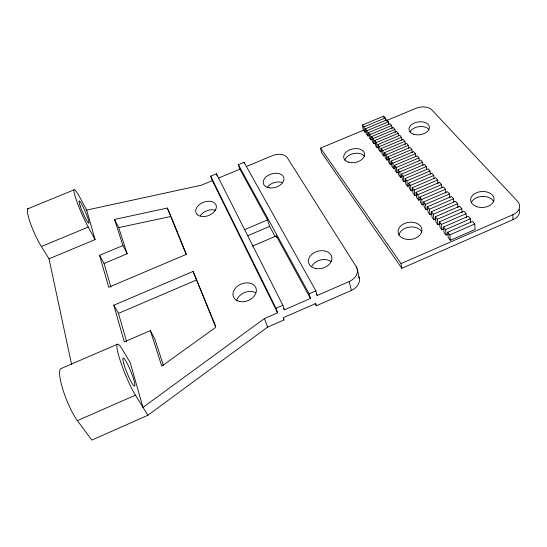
<?xml version="1.0" encoding="UTF-8"?>
<svg xmlns="http://www.w3.org/2000/svg" width="547" height="547" viewBox="0 0 547 547"><rect width="100%" height="100%" fill="white"/><g stroke="black" fill="none" stroke-linecap="round" stroke-linejoin="round"><path stroke-width="0.82" d="M117.277 344.309L60.744 368.705A30.482 6.4 68.4 0 0 63.226 390.626A30.482 6.4 68.4 0 0 77.394 420.643L91.814 440.089L147.868 415.289L267.592 327.099L283.968 319.927L283.223 317.739L315.674 303.544L316.316 305.773L351.331 290.436A13.887 10.557 -12.5 0 0 358.846 276.864M246.294 166.52L272.392 155.669A11.918 7.665 -16.2 0 1 287.312 157.741L356.213 266.656A14.051 10.571 -12.6 0 1 349.232 281.52L317.205 295.503L315.879 290.854L244.044 162.302L238.355 164.661L309.089 293.814L310.45 298.45L284.372 309.834L282.84 305.253L216.4 173.775L210.67 176.155L275.982 308.241L277.568 312.809L264.44 318.539L142.979 407.399L130.193 362.586L122.781 350.155A30.256 4.075 67.9 0 0 118.651 355.447A30.256 4.075 67.9 0 0 135.417 395.166M77.394 420.643L135.417 395.166L147.868 415.289M470.639 222.745L470.379 218.821L468.218 216.256L443.535 226.984L444.082 232.427L446.147 235.039L448.451 234.034M450.325 240.324L449.812 234.882L474.755 224.003L472.56 221.398L447.706 232.229L448.225 237.672L450.325 240.324L475.09 229.508L474.755 224.003M519.452 209.665A14.14 9.723 -1.3 0 1 512.963 219.675L401.813 268.338L401.047 263.62L512.895 214.732A14.222 9.73 -1.5 0 0 517.428 201.187L431.877 109.947A12.007 7.391 -8.4 0 0 415.843 108.333L386.066 120.764M462.119 212.605L461.825 208.687L459.726 206.198L435.378 216.735L435.973 222.164L437.976 224.701L440.328 223.682M442.031 229.829L441.47 224.393L466.071 213.713L463.938 211.19L439.426 221.822L440 227.258L442.031 229.829L443.562 229.166M446.147 235.039L445.614 229.596L470.379 218.821M275.982 308.241L282.84 305.253M309.089 293.814L315.879 290.854M435.542 218.971L433.983 219.641L432.007 217.145L431.392 211.723L455.569 201.282L457.641 203.73L457.955 207.641M453.784 201.973L453.518 198.848L451.48 196.435L427.467 206.787L428.103 212.195L430.051 214.663L431.59 213.993M433.983 219.641L433.381 214.219L457.641 203.73M437.976 224.701L437.395 219.272L461.825 208.687M427.706 209.091L426.168 209.754L424.253 207.327L423.59 201.918L447.446 191.655L449.456 194.035L449.805 197.939M445.812 193.187L445.449 189.296L443.467 186.951L419.775 197.118L420.458 202.52L422.346 204.913L423.87 204.257M426.168 209.754L425.518 204.339L449.456 194.035M430.051 214.663L429.422 209.241L453.518 198.848M163.382 365.396L154.753 338.805L150.336 330.614L124.278 341.861L113.824 305.226L193.091 271.435L211.511 316.022M434.106 178.568L433.778 175.471L431.877 173.221L408.65 183.136L409.388 188.51L411.2 190.807L412.746 190.144M414.865 195.443L414.154 190.055L437.614 180.011L435.685 177.734L412.308 187.73L413.026 193.118L414.865 195.443L416.417 194.773M420.144 199.47L418.578 200.14L416.711 197.782L416.014 192.394L439.549 182.308L441.504 184.619L441.805 187.73M418.578 200.14L417.887 194.746L441.504 184.619M422.346 204.913L421.675 199.511L445.449 189.296M409.122 185.577L407.59 186.233L405.806 183.97L405.047 178.602L428.123 168.777L429.997 170.992L430.332 174.09M252.27 246.177L276.31 235.928L310.45 298.45M426.619 169.666L426.263 166.575L424.417 164.387L401.491 174.137L402.264 179.498L404.028 181.727L405.553 181.078M405.047 178.602L406.845 180.866L429.997 170.992M411.2 190.807L410.476 185.426L433.778 175.471M126.678 341.82L118.473 313.363L196.804 279.866M415.768 156.757L415.385 153.686L413.614 151.587L391.126 161.098L391.946 166.432L393.635 168.572L395.18 167.915M418.961 157.926L417.163 155.799L394.531 165.385L396.254 167.553L418.961 157.926L419.33 161.003M402.079 176.613L400.513 177.283L398.777 175.081L397.99 169.734L420.766 160.066L422.585 162.22L422.947 165.303M247.873 235.654L269.637 226.41L275.189 236.619M394.531 165.385L395.337 170.726L397.054 172.893L398.606 172.237M397.99 169.734L399.734 171.929L422.585 162.22M401.491 174.137L403.262 176.366L426.263 166.575M391.802 163.656L390.264 164.305L388.596 162.192L387.761 156.873L410.106 147.437L411.857 149.509L412.247 152.572M387.761 156.873L389.437 158.979L411.857 149.509M408.773 148.442L408.37 145.386L406.647 143.341L384.438 152.702L385.293 158.015L386.941 160.093L388.466 159.45M391.126 161.098L392.821 163.238L415.385 153.686M244.051 229.87L267.558 219.908L269.637 226.41M401.546 137.304L399.871 135.314L377.936 144.524L379.55 146.548L401.546 137.304L401.97 140.353M398.524 135.622L398.202 133.338L396.548 131.383L374.75 140.517L375.639 145.796L377.225 147.799L378.777 147.15M110.932 287.209L104.08 263.463L127.164 253.76L118.678 227.614L114.508 219.422L167.341 208.072L170.999 216.434L118.678 227.614M385.225 155.28L383.659 155.943L382.032 153.885L381.17 148.586L403.235 139.3L404.937 141.317L405.348 144.374M381.17 148.586L382.797 150.637L404.937 141.317M377.936 144.524L378.818 149.816L380.418 151.84L381.984 151.184M384.438 152.702L386.093 154.78L408.37 145.386M391.645 125.571L390.032 123.663L368.5 132.661L370.046 134.603L391.645 125.571L392.09 128.6M388.883 124.784L388.432 121.762L386.838 119.882L365.437 128.805L366.36 134.056L367.885 135.977L369.41 135.341M375.611 143.164L374.073 143.806L372.507 141.83L371.604 136.565L393.266 127.499L394.9 129.434L395.337 132.47M371.604 136.565L373.17 138.535L394.9 129.434M368.5 132.661L369.416 137.919L370.955 139.868L372.493 139.225M167.341 208.072L186.178 254.423L108.696 287.257L99.581 255.326L122.925 245.541L114.508 219.422M374.75 140.517L376.336 142.514L398.202 133.338M366.422 131.485L364.849 132.142L363.352 130.241L362.408 125.003L383.679 116.142L385.252 118.008L385.601 120.265M362.408 125.003L363.919 126.897L385.252 118.008M71.595 364.418L49.004 258.799L95.089 239.586L86.672 210.089L79.985 197.652A24.424 2.667 66.5 0 0 74.754 195.094A24.424 2.667 66.5 0 0 88.238 227.067L95.089 239.586M401.813 268.338L321.602 152.675L320.542 148.1L363.352 130.241M365.437 128.805L366.962 130.726L388.432 121.762M28.738 208.496A24.567 4.185 66.1 0 0 29.77 221.35A24.567 4.185 66.1 0 0 41.374 246.526L88.238 227.067M277.568 312.809L212.325 180.64L201.344 185.207L86.672 210.089M218.807 177.946L239.866 169.194L267.558 219.908M27.692 208.838L73.954 189.891M408.65 183.136L410.476 185.426M412.308 187.73L414.154 190.055M416.014 192.394L417.887 194.746M419.775 197.118L421.675 199.511M423.59 201.918L425.518 204.339M427.467 206.787L429.422 209.241M431.392 211.723L433.381 214.219M435.378 216.735L437.395 219.272M439.426 221.822L441.47 224.393M443.535 226.984L445.614 229.596M447.706 232.229L449.812 234.882M320.542 148.1L401.047 263.62M41.374 246.519L49.004 258.799M113.824 305.226L118.473 313.363M316.371 294.019L317.205 295.503M99.581 255.326L104.08 263.463M315.086 303.53L316.316 305.773M122.925 245.541L127.164 253.76M283.613 308.317L284.372 309.834M283.209 318.402L283.968 319.927M171.32 217.221L186.356 254.191M212.147 317.595L215.668 326.244M193.091 271.435L215.785 327.284L161.789 366.141L150.336 330.614M210.67 176.155L212.325 180.64M264.44 318.539L267.592 327.099M216.4 173.775L217.214 176.025M238.355 164.661L239.866 169.194M244.044 162.302L244.536 163.813M276.31 235.928L276.823 237.562M349.232 281.52L351.331 290.436M357.287 269.22L359.263 278.184M356.213 266.656L356.576 268.283M363.919 126.897L364.849 132.142M366.962 130.726L367.885 135.977M370.046 134.603L370.955 139.868M373.17 138.535L374.073 143.806M376.336 142.514L377.225 147.799M379.55 146.548L380.418 151.84M382.797 150.637L383.659 155.943M386.093 154.78L386.941 160.093M389.437 158.979L390.264 164.305M383.679 116.142L383.912 117.653M386.838 119.882L387.064 121.386M392.821 163.238L393.635 168.572M396.254 167.553L397.054 172.893M399.734 171.929L400.513 177.283M403.262 176.366L404.028 181.727M406.845 180.866L407.59 186.233M437.614 180.011L438.01 183.895M466.071 213.713L466.352 217.638M512.895 214.732L512.963 219.675M471.357 202.643A11.624 7.979 -3 0 1 482.447 196.4A11.624 7.979 -3 0 1 493.736 201.857M410.072 131.909A10.229 6.461 -8.2 0 1 418.831 126.665A10.229 6.461 -8.2 0 1 428.718 129.222M398.934 235.053A11.911 8.595 -7.2 0 1 409.689 227.06A11.911 8.595 -7.2 0 1 421.969 232.277M344.822 160.155A10.543 6.892 -11.6 0 1 353.779 153.522A10.543 6.892 -11.6 0 1 364.493 156.251M267.278 187.17A10.523 7.015 -16.6 0 1 282.669 182.719M311.783 266.307A11.815 8.814 -14.4 0 1 331.174 261.616M236.598 300.816A11.931 8.978 -21.6 0 1 255.463 292.652M200.332 215.703A10.632 7.125 -21.1 0 1 215.593 210.315M197.125 214.431L196.086 213.009A10.749 7.111 -21.1 0 1 207.593 201.303A10.749 7.111 -21.1 0 1 214.629 211.272A10.749 7.111 -21.1 0 1 197.18 214.554L197.125 214.431M348.131 162.062A10.605 6.885 -11.7 0 0 364.582 155.033A10.605 6.885 -11.7 0 0 349.724 149.851A10.605 6.885 -11.7 0 0 348.131 162.062M476.697 206.65A11.692 7.979 -3.1 0 0 494.023 198.992A11.692 7.979 -3.1 0 0 476.293 192.824A11.692 7.979 -3.1 0 0 476.697 206.65M413.799 134.302A10.284 6.455 -8.3 0 0 429.416 127.636A10.284 6.455 -8.3 0 0 414.387 123.007A10.284 6.455 -8.3 0 0 413.799 134.302M403.618 238.533A11.979 8.595 -7.3 0 0 421.915 230.444A11.979 8.595 -7.3 0 0 404.431 223.545A11.979 8.595 -7.3 0 0 403.618 238.533M239.62 301.5A12.075 8.984 -21.5 0 0 256.345 289.705A12.075 8.984 -21.5 0 0 238.041 285.746A12.075 8.984 -21.5 0 0 239.62 301.5M315.824 268.509A11.952 8.814 -14.5 0 0 331.824 257.076A11.952 8.814 -14.5 0 0 312.863 253.521A11.952 8.814 -14.5 0 0 315.824 268.509M269.363 187.84A10.632 7.002 -16.6 0 0 283.927 178.185A10.632 7.002 -16.6 0 0 267.51 175.792A10.632 7.002 -16.6 0 0 269.363 187.84M80.156 205.911A12.205 1.333 66.5 0 0 88.723 223.217A12.205 1.333 66.5 0 0 83.117 206.964A12.205 1.333 66.5 0 0 80.156 205.911M123.875 363.912A15.111 2.031 67.9 0 0 134.234 386.052A15.111 2.031 67.9 0 0 128.613 366.326A15.111 2.031 67.9 0 0 123.875 363.912"/></g></svg>
